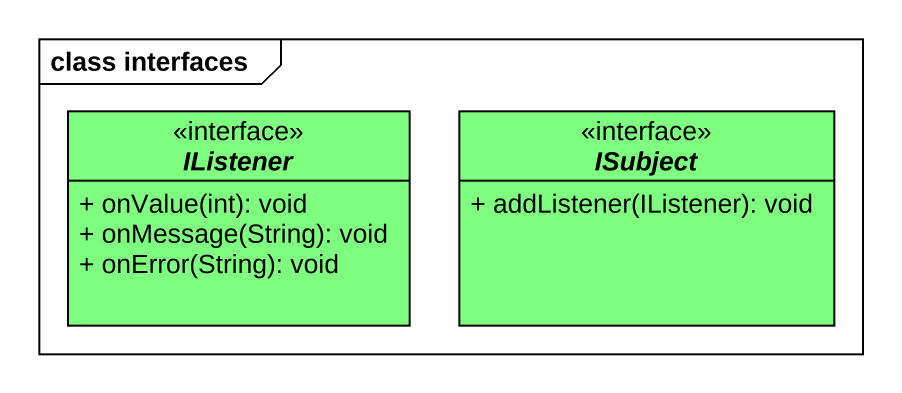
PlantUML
@startuml
mainframe class interfaces
hide circle
hide empty members
skinparam classAttributeIconSize 0
interface IListener <<interface>> #7FFF7F {
  + onValue(int): void
  + onMessage(String): void
  + onError(String): void
}
interface ISubject <<interface>> #7FFF7F {
  + addListener(IListener): void
}
@enduml
